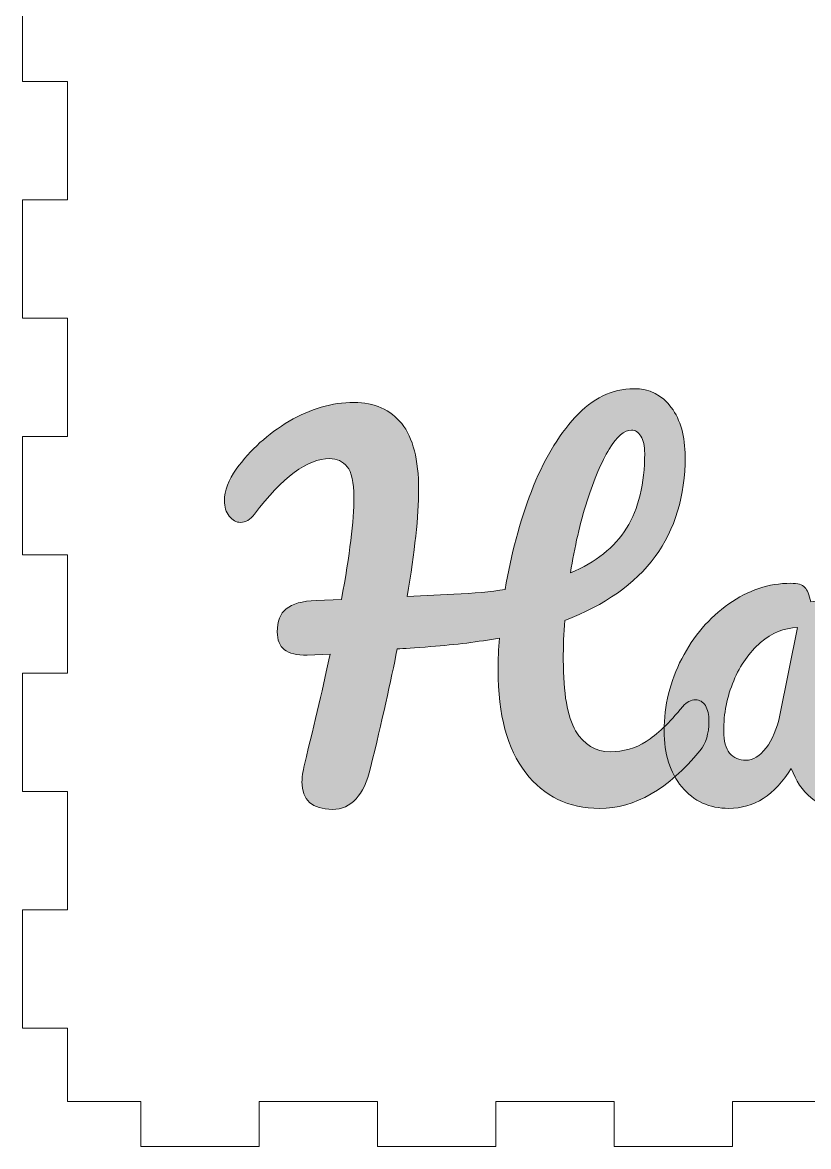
# Model space of a CAD drawing. Header units: inches. Extents: x 10 to 480, y 10 to 640.
# Drawn here: x 170 to 222.4, y 490 to 565 of the extents above; entities that cross this region are included whole.
import ezdxf

# ---------------------------------------------------------------- set-up
doc = ezdxf.new("R2010")
doc.units = ezdxf.units.IN
doc.header["$MEASUREMENT"] = 0
doc.layers.add('Layer 1', color=7, linetype='Continuous')
doc.layers.add('Layer 3', color=7, linetype='Continuous')

# ---------------------------------------------------------------- blocks, each defined once
blk = doc.blocks.new('block 2')
at = {"layer": 'Layer 3', "true_color": 0xffffff}
h = blk.add_hatch(color=7, dxfattribs=at)
h.dxf.hatch_style = 2
edge = h.paths.add_edge_path()
edge.add_spline(control_points=[(215.554, 519.42), (215.713, 519.166), (215.792, 518.817), (215.792, 518.372), (215.792, 517.547), (215.591, 516.89), (215.189, 516.404), (213.093, 513.842), (210.86, 512.562), (208.49, 512.562), (206.436, 512.562), (204.796, 513.356), (203.568, 514.943), (202.341, 516.531), (201.727, 518.806), (201.727, 521.769), (201.727, 522.489), (201.759, 523.209), (201.822, 523.928), (200.425, 523.674), (198.901, 523.484), (197.25, 523.357), (196.149, 523.272), (195.398, 523.219), (194.996, 523.198), (194.572, 521.039), (193.98, 518.393), (193.218, 515.261), (192.774, 513.419), (191.927, 512.498), (190.678, 512.498), (189.323, 512.498), (188.646, 513.112), (188.646, 514.34), (188.646, 514.615), (188.699, 514.996), (188.805, 515.483), (189.524, 518.383), (190.096, 520.838), (190.519, 522.849), (190.519, 522.849), (188.995, 522.785), (188.995, 522.785), (188.297, 522.785), (187.789, 522.907), (187.471, 523.151), (187.154, 523.394), (186.995, 523.79), (186.995, 524.341), (186.995, 525.04), (187.196, 525.553), (187.598, 525.881), (188, 526.209), (188.667, 526.394), (189.599, 526.437), (189.599, 526.437), (191.281, 526.5), (191.281, 526.5), (191.832, 529.485), (192.107, 531.76), (192.107, 533.326), (192.107, 534.321), (191.958, 534.998), (191.662, 535.358), (191.366, 535.718), (190.974, 535.898), (190.488, 535.898), (189.006, 535.898), (187.333, 534.66), (185.471, 532.183), (185.196, 531.823), (184.889, 531.644), (184.55, 531.644), (184.254, 531.644), (184, 531.781), (183.788, 532.056), (183.577, 532.331), (183.471, 532.681), (183.471, 533.104), (183.471, 533.76), (183.736, 534.459), (184.265, 535.2), (185.196, 536.49), (186.37, 537.554), (187.789, 538.391), (189.207, 539.227), (190.646, 539.645), (192.107, 539.645), (193.482, 539.645), (194.546, 539.173), (195.298, 538.232), (196.049, 537.29), (196.425, 535.824), (196.425, 533.834), (196.425, 532.077), (196.171, 529.696), (195.663, 526.691), (195.663, 526.691), (198.774, 526.849), (198.774, 526.849), (200.108, 526.913), (201.251, 527.019), (202.203, 527.167), (202.584, 529.495), (203.166, 531.675), (203.949, 533.708), (204.732, 535.739), (205.706, 537.391), (206.871, 538.66), (208.034, 539.93), (209.336, 540.566), (210.776, 540.566), (211.834, 540.566), (212.67, 540.147), (213.284, 539.311), (213.898, 538.475), (214.205, 537.379), (214.205, 536.025), (214.205, 530.776), (211.527, 527.135), (206.172, 525.103), (206.108, 524.256), (206.077, 523.378), (206.077, 522.468), (206.077, 520.245), (206.352, 518.668), (206.902, 517.737), (207.452, 516.806), (208.225, 516.34), (209.22, 516.34), (210.088, 516.34), (210.882, 516.567), (211.601, 517.023), (212.321, 517.478), (213.136, 518.256), (214.046, 519.356), (214.3, 519.653), (214.586, 519.801), (214.903, 519.801), (215.178, 519.801), (215.395, 519.674), (215.554, 519.42)], knot_values=[0, 0, 0, 0, 1, 1, 1, 2, 2, 2, 3, 3, 3, 4, 4, 4, 5, 5, 5, 6, 6, 6, 7, 7, 7, 8, 8, 8, 9, 9, 9, 10, 10, 10, 11, 11, 11, 12, 12, 12, 13, 13, 13, 14, 14, 14, 15, 15, 15, 16, 16, 16, 17, 17, 17, 18, 18, 18, 19, 19, 19, 20, 20, 20, 21, 21, 21, 22, 22, 22, 23, 23, 23, 24, 24, 24, 25, 25, 25, 26, 26, 26, 27, 27, 27, 28, 28, 28, 29, 29, 29, 30, 30, 30, 31, 31, 31, 32, 32, 32, 33, 33, 33, 34, 34, 34, 35, 35, 35, 36, 36, 36, 37, 37, 37, 38, 38, 38, 39, 39, 39, 40, 40, 40, 41, 41, 41, 42, 42, 42, 43, 43, 43, 44, 44, 44, 45, 45, 45, 46, 46, 46, 47, 47, 47, 47], degree=3, periodic=1)
edge = h.paths.add_edge_path()
edge.add_spline(control_points=[(209.141, 536.533), (208.622, 535.686), (208.13, 534.533), (207.664, 533.072), (207.198, 531.612), (206.828, 530.014), (206.553, 528.278), (208.246, 528.977), (209.495, 529.971), (210.299, 531.263), (211.104, 532.554), (211.506, 534.216), (211.506, 536.247), (211.506, 536.734), (211.421, 537.115), (211.252, 537.391), (211.082, 537.665), (210.871, 537.803), (210.617, 537.803), (210.151, 537.803), (209.659, 537.379), (209.141, 536.533)], knot_values=[0, 0, 0, 0, 1, 1, 1, 2, 2, 2, 3, 3, 3, 4, 4, 4, 5, 5, 5, 6, 6, 6, 7, 7, 7, 7], degree=3, periodic=1)
h = blk.add_hatch(color=7, dxfattribs=at)
h.dxf.hatch_style = 2
edge = h.paths.add_edge_path()
edge.add_spline(control_points=[(213.982, 513.991), (213.199, 514.943), (212.807, 516.192), (212.807, 517.737), (212.807, 519.43), (213.199, 521.034), (213.982, 522.547), (214.765, 524.06), (215.808, 525.278), (217.11, 526.199), (218.411, 527.119), (219.792, 527.58), (221.253, 527.58), (221.718, 527.58), (222.031, 527.489), (222.19, 527.31), (222.348, 527.13), (222.48, 526.807), (222.586, 526.341), (223.031, 526.426), (223.496, 526.469), (223.983, 526.469), (225.02, 526.469), (225.539, 526.098), (225.539, 525.357), (225.539, 524.913), (225.38, 523.854), (225.063, 522.182), (224.576, 519.748), (224.333, 518.055), (224.333, 517.102), (224.333, 516.785), (224.412, 516.531), (224.571, 516.34), (224.729, 516.15), (224.936, 516.055), (225.19, 516.055), (225.592, 516.055), (226.079, 516.313), (226.65, 516.832), (227.222, 517.351), (227.994, 518.192), (228.968, 519.356), (229.222, 519.653), (229.508, 519.801), (229.825, 519.801), (230.1, 519.801), (230.318, 519.674), (230.476, 519.42), (230.635, 519.166), (230.714, 518.817), (230.714, 518.372), (230.714, 517.525), (230.513, 516.869), (230.111, 516.404), (229.243, 515.324), (228.322, 514.414), (227.349, 513.673), (226.375, 512.932), (225.433, 512.562), (224.523, 512.562), (223.825, 512.562), (223.184, 512.8), (222.602, 513.276), (222.02, 513.752), (221.581, 514.403), (221.285, 515.229), (220.184, 513.451), (218.797, 512.562), (217.125, 512.562), (215.813, 512.562), (214.765, 513.038), (213.982, 513.991)], knot_values=[0, 0, 0, 0, 1, 1, 1, 2, 2, 2, 3, 3, 3, 4, 4, 4, 5, 5, 5, 6, 6, 6, 7, 7, 7, 8, 8, 8, 9, 9, 9, 10, 10, 10, 11, 11, 11, 12, 12, 12, 13, 13, 13, 14, 14, 14, 15, 15, 15, 16, 16, 16, 17, 17, 17, 18, 18, 18, 19, 19, 19, 20, 20, 20, 21, 21, 21, 22, 22, 22, 23, 23, 23, 24, 24, 24, 24], degree=3, periodic=1)
edge = h.paths.add_edge_path()
edge.add_spline(control_points=[(219.602, 516.594), (220.025, 517.144), (220.332, 517.875), (220.523, 518.785), (220.523, 518.785), (221.697, 524.627), (221.697, 524.627), (220.808, 524.606), (219.988, 524.272), (219.237, 523.627), (218.485, 522.981), (217.887, 522.129), (217.443, 521.071), (216.998, 520.012), (216.776, 518.891), (216.776, 517.705), (216.776, 517.049), (216.908, 516.562), (217.173, 516.245), (217.437, 515.927), (217.803, 515.769), (218.268, 515.769), (218.734, 515.769), (219.178, 516.043), (219.602, 516.594)], knot_values=[0, 0, 0, 0, 1, 1, 1, 2, 2, 2, 3, 3, 3, 4, 4, 4, 5, 5, 5, 6, 6, 6, 7, 7, 7, 8, 8, 8, 8], degree=3, periodic=1)
at = {"layer": 'Layer 3', "lineweight": 0}
for points, knots in [([(215.554, 519.42), (215.713, 519.166), (215.792, 518.817), (215.792, 518.372), (215.792, 517.547), (215.591, 516.89), (215.189, 516.404), (213.093, 513.842), (210.86, 512.562), (208.49, 512.562), (206.436, 512.562), (204.796, 513.356), (203.568, 514.943), (202.341, 516.531), (201.727, 518.806), (201.727, 521.769), (201.727, 522.489), (201.759, 523.209), (201.822, 523.928), (200.425, 523.674), (198.901, 523.484), (197.25, 523.357), (196.149, 523.272), (195.398, 523.219), (194.996, 523.198), (194.572, 521.039), (193.98, 518.393), (193.218, 515.261), (192.774, 513.419), (191.927, 512.498), (190.678, 512.498), (189.323, 512.498), (188.646, 513.112), (188.646, 514.34), (188.646, 514.615), (188.699, 514.996), (188.805, 515.483), (189.524, 518.383), (190.096, 520.838), (190.519, 522.849), (190.519, 522.849), (188.995, 522.785), (188.995, 522.785), (188.297, 522.785), (187.789, 522.907), (187.471, 523.151), (187.154, 523.394), (186.995, 523.79), (186.995, 524.341), (186.995, 525.04), (187.196, 525.553), (187.598, 525.881), (188, 526.209), (188.667, 526.394), (189.599, 526.437), (189.599, 526.437), (191.281, 526.5), (191.281, 526.5), (191.832, 529.485), (192.107, 531.76), (192.107, 533.326), (192.107, 534.321), (191.958, 534.998), (191.662, 535.358), (191.366, 535.718), (190.974, 535.898), (190.488, 535.898), (189.006, 535.898), (187.333, 534.66), (185.471, 532.183), (185.196, 531.823), (184.889, 531.644), (184.55, 531.644), (184.254, 531.644), (184, 531.781), (183.788, 532.056), (183.577, 532.331), (183.471, 532.681), (183.471, 533.104), (183.471, 533.76), (183.736, 534.459), (184.265, 535.2), (185.196, 536.49), (186.37, 537.554), (187.789, 538.391), (189.207, 539.227), (190.646, 539.645), (192.107, 539.645), (193.482, 539.645), (194.546, 539.173), (195.298, 538.232), (196.049, 537.29), (196.425, 535.824), (196.425, 533.834), (196.425, 532.077), (196.171, 529.696), (195.663, 526.691), (195.663, 526.691), (198.774, 526.849), (198.774, 526.849), (200.108, 526.913), (201.251, 527.019), (202.203, 527.167), (202.584, 529.495), (203.166, 531.675), (203.949, 533.708), (204.732, 535.739), (205.706, 537.391), (206.871, 538.66), (208.034, 539.93), (209.336, 540.566), (210.776, 540.566), (211.834, 540.566), (212.67, 540.147), (213.284, 539.311), (213.898, 538.475), (214.205, 537.379), (214.205, 536.025), (214.205, 530.776), (211.527, 527.135), (206.172, 525.103), (206.108, 524.256), (206.077, 523.378), (206.077, 522.468), (206.077, 520.245), (206.352, 518.668), (206.902, 517.737), (207.452, 516.806), (208.225, 516.34), (209.22, 516.34), (210.088, 516.34), (210.882, 516.567), (211.601, 517.023), (212.321, 517.478), (213.136, 518.256), (214.046, 519.356), (214.3, 519.653), (214.586, 519.801), (214.903, 519.801), (215.178, 519.801), (215.395, 519.674), (215.554, 519.42)], [0, 0, 0, 0, 1, 1, 1, 2, 2, 2, 3, 3, 3, 4, 4, 4, 5, 5, 5, 6, 6, 6, 7, 7, 7, 8, 8, 8, 9, 9, 9, 10, 10, 10, 11, 11, 11, 12, 12, 12, 13, 13, 13, 14, 14, 14, 15, 15, 15, 16, 16, 16, 17, 17, 17, 18, 18, 18, 19, 19, 19, 20, 20, 20, 21, 21, 21, 22, 22, 22, 23, 23, 23, 24, 24, 24, 25, 25, 25, 26, 26, 26, 27, 27, 27, 28, 28, 28, 29, 29, 29, 30, 30, 30, 31, 31, 31, 32, 32, 32, 33, 33, 33, 34, 34, 34, 35, 35, 35, 36, 36, 36, 37, 37, 37, 38, 38, 38, 39, 39, 39, 40, 40, 40, 41, 41, 41, 42, 42, 42, 43, 43, 43, 44, 44, 44, 45, 45, 45, 46, 46, 46, 47, 47, 47, 47]), ([(209.141, 536.533), (208.622, 535.686), (208.13, 534.533), (207.664, 533.072), (207.198, 531.612), (206.828, 530.014), (206.553, 528.278), (208.246, 528.977), (209.495, 529.971), (210.299, 531.263), (211.104, 532.554), (211.506, 534.216), (211.506, 536.247), (211.506, 536.734), (211.421, 537.115), (211.252, 537.391), (211.082, 537.665), (210.871, 537.803), (210.617, 537.803), (210.151, 537.803), (209.659, 537.379), (209.141, 536.533)], [0, 0, 0, 0, 1, 1, 1, 2, 2, 2, 3, 3, 3, 4, 4, 4, 5, 5, 5, 6, 6, 6, 7, 7, 7, 7]), ([(213.982, 513.991), (213.199, 514.943), (212.807, 516.192), (212.807, 517.737), (212.807, 519.43), (213.199, 521.034), (213.982, 522.547), (214.765, 524.06), (215.808, 525.278), (217.11, 526.199), (218.411, 527.119), (219.792, 527.58), (221.253, 527.58), (221.718, 527.58), (222.031, 527.489), (222.19, 527.31), (222.348, 527.13), (222.48, 526.807), (222.586, 526.341), (223.031, 526.426), (223.496, 526.469), (223.983, 526.469), (225.02, 526.469), (225.539, 526.098), (225.539, 525.357), (225.539, 524.913), (225.38, 523.854), (225.063, 522.182), (224.576, 519.748), (224.333, 518.055), (224.333, 517.102), (224.333, 516.785), (224.412, 516.531), (224.571, 516.34), (224.729, 516.15), (224.936, 516.055), (225.19, 516.055), (225.592, 516.055), (226.079, 516.313), (226.65, 516.832), (227.222, 517.351), (227.994, 518.192), (228.968, 519.356), (229.222, 519.653), (229.508, 519.801), (229.825, 519.801), (230.1, 519.801), (230.318, 519.674), (230.476, 519.42), (230.635, 519.166), (230.714, 518.817), (230.714, 518.372), (230.714, 517.525), (230.513, 516.869), (230.111, 516.404), (229.243, 515.324), (228.322, 514.414), (227.349, 513.673), (226.375, 512.932), (225.433, 512.562), (224.523, 512.562), (223.825, 512.562), (223.184, 512.8), (222.602, 513.276), (222.02, 513.752), (221.581, 514.403), (221.285, 515.229), (220.184, 513.451), (218.797, 512.562), (217.125, 512.562), (215.813, 512.562), (214.765, 513.038), (213.982, 513.991)], [0, 0, 0, 0, 1, 1, 1, 2, 2, 2, 3, 3, 3, 4, 4, 4, 5, 5, 5, 6, 6, 6, 7, 7, 7, 8, 8, 8, 9, 9, 9, 10, 10, 10, 11, 11, 11, 12, 12, 12, 13, 13, 13, 14, 14, 14, 15, 15, 15, 16, 16, 16, 17, 17, 17, 18, 18, 18, 19, 19, 19, 20, 20, 20, 21, 21, 21, 22, 22, 22, 23, 23, 23, 24, 24, 24, 24]), ([(219.602, 516.594), (220.025, 517.144), (220.332, 517.875), (220.523, 518.785), (220.523, 518.785), (221.697, 524.627), (221.697, 524.627), (220.808, 524.606), (219.988, 524.272), (219.237, 523.627), (218.485, 522.981), (217.887, 522.129), (217.443, 521.071), (216.998, 520.012), (216.776, 518.891), (216.776, 517.705), (216.776, 517.049), (216.908, 516.562), (217.173, 516.245), (217.437, 515.927), (217.803, 515.769), (218.268, 515.769), (218.734, 515.769), (219.178, 516.043), (219.602, 516.594)], [0, 0, 0, 0, 1, 1, 1, 2, 2, 2, 3, 3, 3, 4, 4, 4, 5, 5, 5, 6, 6, 6, 7, 7, 7, 8, 8, 8, 8])]:
    blk.add_open_spline(points, degree=3, knots=knots, dxfattribs=at)

msp = doc.modelspace()

# ---------------------------------------------------------------- linework, layer by layer
at = {"layer": 'Layer 1', "color": 7, "lineweight": 5, "true_color": 0xffffff}
for points in [[(170, 561.052), (170, 568.947)], [(173, 561.052), (170, 561.052)], [(173, 553.158), (173, 561.052)], [(170, 545.263), (170, 553.158)], [(173, 553.158), (170, 553.158)], [(173, 545.263), (170, 545.263)], [(173, 537.368), (173, 545.263)], [(170, 529.474), (170, 537.368)], [(173, 537.368), (170, 537.368)], [(173, 529.474), (170, 529.474)], [(173, 521.579), (173, 529.474)], [(170, 513.684), (170, 521.579)], [(173, 521.579), (170, 521.579)], [(173, 513.684), (170, 513.684)], [(173, 505.789), (173, 513.684)], [(170, 497.895), (170, 505.789)], [(173, 505.789), (170, 505.789)], [(173, 497.895), (170, 497.895)], [(173, 493), (173, 497.895)], [(173, 493), (177.895, 493)], [(177.895, 493), (177.895, 490)], [(185.789, 493), (185.789, 490)], [(185.789, 493), (193.684, 493)], [(193.684, 493), (193.684, 490)], [(201.579, 493), (201.579, 490)], [(201.579, 493), (209.474, 493)], [(209.474, 493), (209.474, 490)], [(217.368, 493), (217.368, 490)], [(217.368, 493), (225.263, 493)], [(177.895, 490), (185.789, 490)], [(193.684, 490), (201.579, 490)], [(209.474, 490), (217.368, 490)]]:
    msp.add_lwpolyline(points, dxfattribs=at)

# ---------------------------------------------------------------- block references
at = {"layer": 'Layer 3'}
msp.add_blockref('block 2', (0, 0), dxfattribs=at)

doc.saveas('drawing.dxf')
